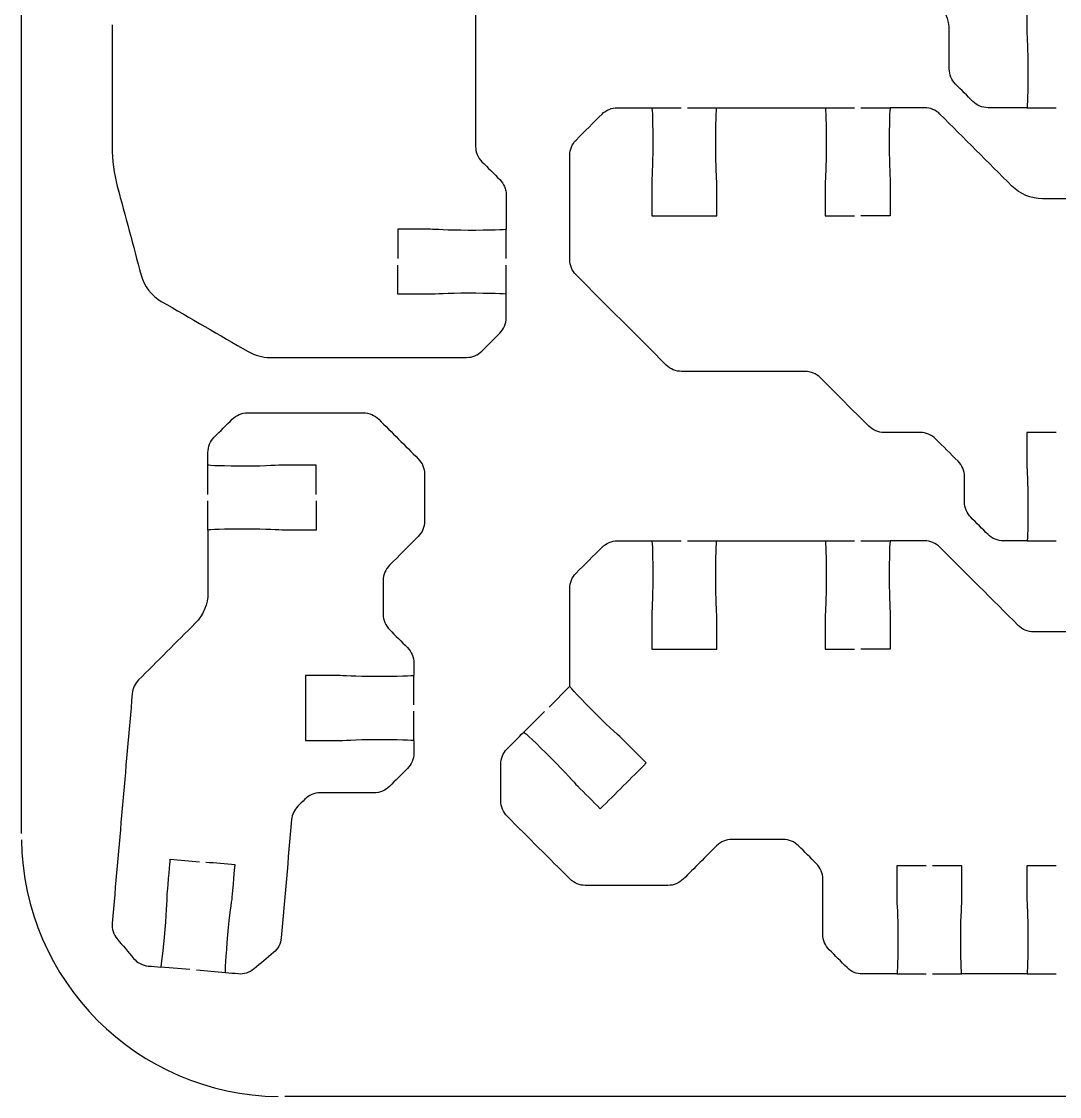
# Model space of a CAD drawing. Extents: x 0 to 400, y 230 to 450.
# Drawn here: x 270 to 317.91, y 230 to 279.63 of the extents above; entities that cross this region are included whole.
import ezdxf

# ---------------------------------------------------------------- set-up
doc = ezdxf.new("R2010")
doc.units = 0
doc.header["$MEASUREMENT"] = 0
doc.layers.add('DEFAULT', color=18, linetype='CONTINUOUS')

msp = doc.modelspace()

# ---------------------------------------------------------------- linework, layer by layer
at = {"layer": 'DEFAULT', "color": 1}
for points in [[(270.002, 242.147), (270.002, 437.847)], [(299.089, 275.648), (300.44, 275.648)], [(300.74, 275.648), (302.091, 275.648)], [(307.093, 275.648), (308.444, 275.648)], [(308.744, 275.648), (310.095, 275.648)], [(316.403, 275.648), (317.754, 275.648)], [(292.372, 268.684), (292.372, 270.032)], [(292.372, 267.033), (292.372, 268.384)], [(278.606, 257.794), (278.606, 259.145)], [(278.606, 256.146), (278.606, 257.494)], [(299.089, 255.649), (300.44, 255.649)], [(300.74, 255.649), (302.091, 255.649)], [(307.093, 255.649), (308.444, 255.649)], [(308.744, 255.649), (310.095, 255.649)], [(316.407, 255.649), (317.758, 255.649)], [(288.107, 248.082), (288.107, 249.433)], [(294.347, 247.979), (295.303, 248.935)], [(288.107, 246.431), (288.107, 247.782)], [(293.18, 246.815), (294.136, 247.768)], [(277.777, 235.854), (276.433, 235.971)], [(279.421, 235.71), (278.077, 235.826)], [(310.399, 235.653), (311.75, 235.653)], [(312.05, 235.653), (313.401, 235.653)], [(316.403, 235.653), (317.754, 235.653)], [(387.851, 229.997), (282.152, 229.997)]]:
    msp.add_lwpolyline(points, dxfattribs=at)
for points, knots in [([(317.754, 280.647), (317.303, 280.647), (316.851, 280.647), (316.4, 280.647), (316.4, 280.147), (316.4, 279.647), (316.4, 279.147), (316.4, 278.936), (316.449, 278.364), (316.449, 277.398), (316.449, 276.431), (316.428, 275.648), (316.4, 275.648), (315.803, 275.648), (315.207, 275.648), (314.611, 275.648), (314.346, 275.648), (314.092, 275.754), (313.905, 275.941), (313.641, 276.205), (313.376, 276.47), (313.112, 276.734), (312.921, 276.921), (312.819, 277.175), (312.819, 277.44), (312.819, 278.024), (312.819, 278.609), (312.819, 279.193), (312.819, 279.722), (312.607, 280.234), (312.233, 280.608), (310.514, 282.328), (308.795, 284.049), (307.076, 285.769), (306.885, 285.956), (306.783, 286.21), (306.783, 286.474), (306.783, 288.753), (306.783, 291.032), (306.783, 293.311), (306.783, 293.579), (306.885, 293.833), (307.076, 294.02), (307.352, 294.297), (307.628, 294.573), (307.905, 294.849), (308.092, 295.036), (308.346, 295.142), (308.61, 295.142), (309.139, 295.142), (309.669, 295.142), (310.198, 295.142), (310.226, 295.142), (310.247, 294.359), (310.247, 293.392), (310.247, 292.426), (310.198, 291.854), (310.198, 291.643), (310.198, 291.143), (310.198, 290.643), (310.198, 290.143), (310.648, 290.143), (311.099, 290.143), (311.549, 290.143)], [0, 0, 0, 0, 3.84, 3.84, 3.84, 8.09, 8.09, 8.09, 9.09, 9.09, 9.09, 10.09, 10.09, 10.09, 15.16, 15.16, 15.16, 16.16, 16.16, 16.16, 19.341981, 19.341981, 19.341981, 20.341981, 20.341981, 20.341981, 25.311981, 25.311981, 25.311981, 26.311981, 26.311981, 26.311981, 46.994855, 46.994855, 46.994855, 47.994855, 47.994855, 47.994855, 67.374855, 67.374855, 67.374855, 68.374855, 68.374855, 68.374855, 71.698257, 71.698257, 71.698257, 72.698257, 72.698257, 72.698257, 77.198257, 77.198257, 77.198257, 78.198257, 78.198257, 78.198257, 79.198257, 79.198257, 79.198257, 83.448257, 83.448257, 83.448257, 87.278257, 87.278257, 87.278257, 87.278257]), ([(287.373, 290.577), (287.373, 290.127), (287.373, 289.677), (287.373, 289.226), (287.873, 289.226), (288.373, 289.226), (288.872, 289.226), (289.084, 289.226), (289.655, 289.276), (290.622, 289.276), (291.589, 289.276), (292.372, 289.254), (292.372, 289.226), (292.372, 288.697), (292.372, 288.168), (292.372, 287.639), (292.372, 287.374), (292.266, 287.12), (292.079, 286.933), (291.803, 286.657), (291.526, 286.38), (291.25, 286.104), (291.063, 285.917), (290.957, 285.663), (290.957, 285.395), (290.957, 281.551), (290.957, 277.707), (290.957, 273.863), (290.957, 273.598), (291.063, 273.344), (291.25, 273.157), (291.526, 272.881), (291.803, 272.604), (292.079, 272.328), (292.266, 272.141), (292.372, 271.887), (292.372, 271.619), (292.372, 271.091), (292.372, 270.563), (292.372, 270.035), (292.372, 270.007), (291.589, 269.986), (290.622, 269.986), (289.655, 269.986), (289.084, 270.035), (288.872, 270.035), (288.373, 270.035), (287.873, 270.035), (287.373, 270.035), (287.373, 269.585), (287.373, 269.134), (287.373, 268.684)], [0, 0, 0, 0, 3.83, 3.83, 3.83, 8.08, 8.08, 8.08, 9.08, 9.08, 9.08, 10.08, 10.08, 10.08, 14.58, 14.58, 14.58, 15.58, 15.58, 15.58, 18.903402, 18.903402, 18.903402, 19.903402, 19.903402, 19.903402, 52.593402, 52.593402, 52.593402, 53.593402, 53.593402, 53.593402, 56.916804, 56.916804, 56.916804, 57.916804, 57.916804, 57.916804, 62.406804, 62.406804, 62.406804, 63.406804, 63.406804, 63.406804, 64.406804, 64.406804, 64.406804, 68.656804, 68.656804, 68.656804, 72.486804, 72.486804, 72.486804, 72.486804]), ([(274.183, 279.479), (274.183, 277.599), (274.183, 275.718), (274.183, 273.838), (274.183, 273.224), (274.264, 272.614), (274.423, 272.021), (274.789, 270.654), (275.156, 269.286), (275.523, 267.918), (275.661, 267.407), (275.996, 266.973), (276.455, 266.708), (277.792, 265.935), (279.129, 265.161), (280.466, 264.387), (280.773, 264.211), (281.118, 264.119), (281.468, 264.119), (284.493, 264.119), (287.519, 264.119), (290.544, 264.119), (290.809, 264.119), (291.063, 264.225), (291.25, 264.412), (291.526, 264.688), (291.803, 264.964), (292.079, 265.241), (292.266, 265.428), (292.372, 265.682), (292.372, 265.946), (292.372, 266.309), (292.372, 266.671), (292.372, 267.033), (292.372, 267.061), (291.589, 267.082), (290.622, 267.082), (289.655, 267.082), (289.084, 267.033), (288.872, 267.033), (288.373, 267.033), (287.873, 267.033), (287.373, 267.033), (287.373, 267.483), (287.373, 267.934), (287.373, 268.384)], [0, 0, 0, 0, 15.99, 15.99, 15.99, 16.99, 16.99, 16.99, 29.031233, 29.031233, 29.031233, 30.031233, 30.031233, 30.031233, 43.167949, 43.167949, 43.167949, 44.167949, 44.167949, 44.167949, 69.897949, 69.897949, 69.897949, 70.897949, 70.897949, 70.897949, 74.221351, 74.221351, 74.221351, 75.221351, 75.221351, 75.221351, 78.301351, 78.301351, 78.301351, 79.301351, 79.301351, 79.301351, 80.301351, 80.301351, 80.301351, 84.551351, 84.551351, 84.551351, 88.381351, 88.381351, 88.381351, 88.381351]), ([(317.758, 260.648), (317.306, 260.648), (316.855, 260.648), (316.403, 260.648), (316.403, 260.148), (316.403, 259.648), (316.403, 259.148), (316.403, 258.937), (316.452, 258.365), (316.452, 257.399), (316.452, 256.432), (316.431, 255.649), (316.403, 255.649), (316.04, 255.649), (315.676, 255.649), (315.313, 255.649), (315.048, 255.649), (314.794, 255.755), (314.607, 255.942), (314.343, 256.207), (314.078, 256.473), (313.814, 256.739), (313.627, 256.926), (313.521, 257.18), (313.521, 257.444), (313.521, 257.835), (313.521, 258.225), (313.521, 258.616), (313.521, 258.884), (313.415, 259.138), (313.228, 259.325), (312.882, 259.669), (312.537, 260.014), (312.191, 260.358), (312.004, 260.545), (311.75, 260.651), (311.485, 260.651), (310.927, 260.651), (310.368, 260.651), (309.81, 260.651), (309.545, 260.651), (309.291, 260.757), (309.104, 260.944), (308.36, 261.69), (307.615, 262.435), (306.871, 263.181), (306.684, 263.368), (306.43, 263.473), (306.162, 263.473), (304.263, 263.473), (302.364, 263.473), (300.465, 263.473), (300.2, 263.473), (299.946, 263.579), (299.759, 263.766), (298.371, 265.154), (296.984, 266.541), (295.596, 267.929), (295.409, 268.116), (295.303, 268.37), (295.303, 268.635), (295.303, 270.238), (295.303, 271.842), (295.303, 273.446), (295.303, 273.715), (295.409, 273.969), (295.596, 274.155), (295.996, 274.555), (296.396, 274.955), (296.796, 275.355), (296.983, 275.542), (297.237, 275.648), (297.501, 275.648), (298.03, 275.648), (298.56, 275.648), (299.089, 275.648), (299.117, 275.648), (299.138, 274.865), (299.138, 273.898), (299.138, 272.931), (299.089, 272.36), (299.089, 272.148), (299.089, 271.648), (299.089, 271.149), (299.089, 270.649), (300.089, 270.649), (301.09, 270.649), (302.091, 270.649), (302.091, 271.149), (302.091, 271.648), (302.091, 272.148), (302.091, 272.36), (302.042, 272.931), (302.042, 273.898), (302.042, 274.865), (302.063, 275.648), (302.091, 275.648), (303.758, 275.648), (305.426, 275.648), (307.093, 275.648), (307.122, 275.648), (307.143, 274.865), (307.143, 273.898), (307.143, 272.931), (307.093, 272.36), (307.093, 272.148), (307.093, 271.648), (307.093, 271.149), (307.093, 270.649), (307.544, 270.649), (307.994, 270.649), (308.444, 270.649)], [0, 0, 0, 0, 3.84, 3.84, 3.84, 8.09, 8.09, 8.09, 9.09, 9.09, 9.09, 10.09, 10.09, 10.09, 13.18, 13.18, 13.18, 14.18, 14.18, 14.18, 17.369059, 17.369059, 17.369059, 18.369059, 18.369059, 18.369059, 21.689059, 21.689059, 21.689059, 22.689059, 22.689059, 22.689059, 26.839782, 26.839782, 26.839782, 27.839782, 27.839782, 27.839782, 32.589782, 32.589782, 32.589782, 33.589782, 33.589782, 33.589782, 42.548828, 42.548828, 42.548828, 43.548828, 43.548828, 43.548828, 59.698828, 59.698828, 59.698828, 60.698828, 60.698828, 60.698828, 77.386548, 77.386548, 77.386548, 78.386548, 78.386548, 78.386548, 92.026548, 92.026548, 92.026548, 93.026548, 93.026548, 93.026548, 97.834874, 97.834874, 97.834874, 98.834874, 98.834874, 98.834874, 103.334874, 103.334874, 103.334874, 104.334874, 104.334874, 104.334874, 105.334874, 105.334874, 105.334874, 109.584874, 109.584874, 109.584874, 118.094874, 118.094874, 118.094874, 122.344874, 122.344874, 122.344874, 123.344874, 123.344874, 123.344874, 124.344874, 124.344874, 124.344874, 138.524874, 138.524874, 138.524874, 139.524874, 139.524874, 139.524874, 140.524874, 140.524874, 140.524874, 144.774874, 144.774874, 144.774874, 148.604874, 148.604874, 148.604874, 148.604874]), ([(361.255, 270.649), (360.806, 270.649), (360.357, 270.649), (359.908, 270.649), (359.908, 271.149), (359.908, 271.648), (359.908, 272.148), (359.908, 272.36), (359.957, 272.931), (359.957, 273.898), (359.957, 274.865), (359.936, 275.648), (359.908, 275.648), (359.378, 275.648), (358.849, 275.648), (358.32, 275.648), (358.056, 275.648), (357.802, 275.542), (357.615, 275.355), (356.507, 274.247), (355.399, 273.139), (354.291, 272.032), (353.917, 271.658), (353.406, 271.446), (352.877, 271.446), (351.675, 271.446), (350.473, 271.446), (349.271, 271.446), (349.007, 271.446), (348.753, 271.34), (348.566, 271.153), (348.289, 270.877), (348.013, 270.601), (347.737, 270.324), (347.55, 270.137), (347.296, 270.032), (347.028, 270.032), (345.638, 270.032), (344.248, 270.032), (342.858, 270.032), (342.593, 270.032), (342.339, 269.926), (342.152, 269.739), (341.876, 269.464), (341.6, 269.188), (341.323, 268.913), (341.136, 268.726), (340.882, 268.62), (340.618, 268.62), (336.874, 268.62), (333.129, 268.62), (329.385, 268.62), (329.121, 268.62), (328.867, 268.726), (328.68, 268.913), (328.403, 269.188), (328.127, 269.464), (327.851, 269.739), (327.664, 269.926), (327.41, 270.032), (327.145, 270.032), (325.805, 270.032), (324.464, 270.032), (323.123, 270.032), (322.859, 270.032), (322.605, 270.137), (322.418, 270.324), (322.142, 270.601), (321.865, 270.877), (321.589, 271.153), (321.402, 271.34), (321.148, 271.446), (320.88, 271.446), (319.629, 271.446), (318.377, 271.446), (317.126, 271.446), (316.594, 271.446), (316.086, 271.658), (315.712, 272.032), (314.604, 273.139), (313.496, 274.247), (312.388, 275.355), (312.201, 275.542), (311.947, 275.648), (311.679, 275.648), (311.151, 275.648), (310.623, 275.648), (310.095, 275.648), (310.067, 275.648), (310.046, 274.865), (310.046, 273.898), (310.046, 272.931), (310.095, 272.36), (310.095, 272.148), (310.095, 271.648), (310.095, 271.149), (310.095, 270.649), (309.645, 270.649), (309.195, 270.649), (308.744, 270.649)], [0, 0, 0, 0, 3.82, 3.82, 3.82, 8.07, 8.07, 8.07, 9.07, 9.07, 9.07, 10.07, 10.07, 10.07, 14.57, 14.57, 14.57, 15.57, 15.57, 15.57, 28.891892, 28.891892, 28.891892, 29.891892, 29.891892, 29.891892, 40.111892, 40.111892, 40.111892, 41.111892, 41.111892, 41.111892, 44.435294, 44.435294, 44.435294, 45.435294, 45.435294, 45.435294, 57.255294, 57.255294, 57.255294, 58.255294, 58.255294, 58.255294, 61.571632, 61.571632, 61.571632, 62.571632, 62.571632, 62.571632, 94.411632, 94.411632, 94.411632, 95.411632, 95.411632, 95.411632, 98.72797, 98.72797, 98.72797, 99.72797, 99.72797, 99.72797, 111.12797, 111.12797, 111.12797, 112.12797, 112.12797, 112.12797, 115.451372, 115.451372, 115.451372, 116.451372, 116.451372, 116.451372, 127.091372, 127.091372, 127.091372, 128.091372, 128.091372, 128.091372, 141.413264, 141.413264, 141.413264, 142.413264, 142.413264, 142.413264, 146.903264, 146.903264, 146.903264, 147.903264, 147.903264, 147.903264, 148.903264, 148.903264, 148.903264, 153.153264, 153.153264, 153.153264, 156.983264, 156.983264, 156.983264, 156.983264]), ([(283.605, 257.794), (283.605, 258.245), (283.605, 258.697), (283.605, 259.148), (283.106, 259.148), (282.606, 259.148), (282.106, 259.148), (281.894, 259.148), (281.323, 259.099), (280.356, 259.099), (279.39, 259.099), (278.606, 259.12), (278.606, 259.148), (278.606, 259.342), (278.606, 259.536), (278.606, 259.73), (278.606, 259.995), (278.712, 260.249), (278.899, 260.439), (279.176, 260.716), (279.452, 260.992), (279.728, 261.269), (279.915, 261.455), (280.169, 261.561), (280.434, 261.561), (282.215, 261.561), (283.997, 261.561), (285.778, 261.561), (286.047, 261.561), (286.301, 261.455), (286.488, 261.265), (287.096, 260.657), (287.703, 260.049), (288.311, 259.441), (288.498, 259.251), (288.604, 258.997), (288.604, 258.732), (288.604, 258.008), (288.604, 257.283), (288.604, 256.559), (288.604, 256.294), (288.498, 256.04), (288.311, 255.853), (287.869, 255.411), (287.427, 254.969), (286.985, 254.527), (286.798, 254.336), (286.692, 254.082), (286.692, 253.818), (286.692, 253.298), (286.692, 252.778), (286.692, 252.259), (286.692, 251.994), (286.798, 251.74), (286.985, 251.553), (287.261, 251.277), (287.538, 251), (287.814, 250.724), (288.001, 250.533), (288.107, 250.279), (288.107, 250.015), (288.107, 249.821), (288.107, 249.627), (288.107, 249.433), (288.107, 249.405), (287.324, 249.383), (286.357, 249.383), (285.39, 249.383), (284.819, 249.433), (284.607, 249.433), (284.107, 249.433), (283.608, 249.433), (283.108, 249.433), (283.108, 248.432), (283.108, 247.431), (283.108, 246.431), (283.608, 246.431), (284.107, 246.431), (284.607, 246.431), (284.819, 246.431), (285.39, 246.48), (286.357, 246.48), (287.324, 246.48), (288.107, 246.459), (288.107, 246.431), (288.107, 246.235), (288.107, 246.04), (288.107, 245.845), (288.107, 245.58), (288.001, 245.326), (287.814, 245.14), (287.538, 244.863), (287.261, 244.587), (286.985, 244.31), (286.798, 244.12), (286.544, 244.018), (286.276, 244.018), (285.446, 244.018), (284.615, 244.018), (283.785, 244.018), (283.517, 244.018), (283.263, 243.912), (283.076, 243.721), (282.968, 243.613), (282.86, 243.505), (282.752, 243.397), (282.589, 243.231), (282.487, 243.012), (282.466, 242.779), (282.306, 240.96), (282.146, 239.141), (281.986, 237.322), (281.965, 237.057), (281.838, 236.81), (281.633, 236.641), (281.333, 236.389), (281.034, 236.138), (280.734, 235.886), (280.529, 235.717), (280.268, 235.632), (280.003, 235.657), (279.809, 235.674), (279.615, 235.692), (279.421, 235.71), (279.393, 235.713), (279.443, 236.493), (279.527, 237.456), (279.608, 238.419), (279.711, 238.984), (279.728, 239.195), (279.802, 240.067), (279.859, 240.691), (279.859, 240.691), (279.411, 240.73), (278.963, 240.769), (278.515, 240.807)], [0, 0, 0, 0, 3.84, 3.84, 3.84, 8.09, 8.09, 8.09, 9.09, 9.09, 9.09, 10.09, 10.09, 10.09, 11.74, 11.74, 11.74, 12.74, 12.74, 12.74, 16.063402, 16.063402, 16.063402, 17.063402, 17.063402, 17.063402, 32.213402, 32.213402, 32.213402, 33.213402, 33.213402, 33.213402, 40.524886, 40.524886, 40.524886, 41.524886, 41.524886, 41.524886, 47.684886, 47.684886, 47.684886, 48.684886, 48.684886, 48.684886, 54.002329, 54.002329, 54.002329, 55.002329, 55.002329, 55.002329, 59.422329, 59.422329, 59.422329, 60.422329, 60.422329, 60.422329, 63.745731, 63.745731, 63.745731, 64.745731, 64.745731, 64.745731, 66.395731, 66.395731, 66.395731, 67.395731, 67.395731, 67.395731, 68.395731, 68.395731, 68.395731, 72.645731, 72.645731, 72.645731, 81.155731, 81.155731, 81.155731, 85.405731, 85.405731, 85.405731, 86.405731, 86.405731, 86.405731, 87.405731, 87.405731, 87.405731, 89.065731, 89.065731, 89.065731, 90.065731, 90.065731, 90.065731, 93.389133, 93.389133, 93.389133, 94.389133, 94.389133, 94.389133, 101.449133, 101.449133, 101.449133, 102.449133, 102.449133, 102.449133, 103.750209, 103.750209, 103.750209, 104.750209, 104.750209, 104.750209, 120.279874, 120.279874, 120.279874, 121.279874, 121.279874, 121.279874, 124.608853, 124.608853, 124.608853, 125.608853, 125.608853, 125.608853, 127.265657, 127.265657, 127.265657, 128.265657, 128.265657, 128.265657, 129.265657, 129.265657, 129.265657, 130.265657, 130.265657, 130.265657, 134.089922, 134.089922, 134.089922, 134.089922]), ([(283.605, 257.494), (283.605, 257.045), (283.605, 256.595), (283.605, 256.146), (283.106, 256.146), (282.606, 256.146), (282.106, 256.146), (281.894, 256.146), (281.323, 256.196), (280.356, 256.196), (279.39, 256.196), (278.606, 256.174), (278.606, 256.146), (278.606, 255.183), (278.606, 254.22), (278.606, 253.257), (278.606, 252.728), (278.395, 252.22), (278.021, 251.846), (277.148, 250.973), (276.276, 250.101), (275.403, 249.228), (275.237, 249.059), (275.135, 248.84), (275.114, 248.607), (274.805, 245.072), (274.495, 241.538), (274.186, 238.003), (274.165, 237.738), (274.246, 237.474), (274.419, 237.273), (274.671, 236.973), (274.922, 236.673), (275.174, 236.373), (275.343, 236.172), (275.587, 236.045), (275.848, 236.02), (276.043, 236.004), (276.238, 235.987), (276.433, 235.971), (276.458, 235.971), (276.55, 236.75), (276.634, 237.71), (276.719, 238.673), (276.719, 239.245), (276.737, 239.456), (276.814, 240.328), (276.867, 240.952), (276.867, 240.952), (277.317, 240.913), (277.766, 240.874), (278.215, 240.836)], [0, 0, 0, 0, 3.82, 3.82, 3.82, 8.07, 8.07, 8.07, 9.07, 9.07, 9.07, 10.07, 10.07, 10.07, 18.26, 18.26, 18.26, 19.26, 19.26, 19.26, 29.753465, 29.753465, 29.753465, 30.753465, 30.753465, 30.753465, 60.928297, 60.928297, 60.928297, 61.928297, 61.928297, 61.928297, 65.257276, 65.257276, 65.257276, 66.257276, 66.257276, 66.257276, 67.923169, 67.923169, 67.923169, 68.923169, 68.923169, 68.923169, 69.923169, 69.923169, 69.923169, 70.923169, 70.923169, 70.923169, 74.757396, 74.757396, 74.757396, 74.757396]), ([(311.75, 240.652), (311.3, 240.652), (310.849, 240.652), (310.399, 240.652), (310.399, 240.152), (310.399, 239.653), (310.399, 239.153), (310.399, 238.941), (310.448, 238.37), (310.448, 237.403), (310.448, 236.436), (310.427, 235.653), (310.399, 235.653), (309.87, 235.653), (309.34, 235.653), (308.811, 235.653), (308.547, 235.653), (308.293, 235.759), (308.106, 235.946), (307.829, 236.222), (307.553, 236.499), (307.277, 236.775), (307.09, 236.962), (306.984, 237.216), (306.984, 237.481), (306.984, 238.332), (306.984, 239.183), (306.984, 240.035), (306.984, 240.303), (306.878, 240.557), (306.691, 240.744), (306.415, 241.02), (306.138, 241.297), (305.862, 241.573), (305.675, 241.76), (305.421, 241.866), (305.153, 241.866), (304.364, 241.866), (303.575, 241.866), (302.786, 241.866), (302.521, 241.866), (302.267, 241.76), (302.08, 241.573), (301.568, 241.06), (301.055, 240.548), (300.542, 240.035), (300.355, 239.848), (300.101, 239.742), (299.833, 239.742), (298.563, 239.742), (297.293, 239.742), (296.023, 239.742), (295.759, 239.742), (295.505, 239.848), (295.318, 240.035), (294.35, 241.001), (293.382, 241.968), (292.414, 242.935), (292.227, 243.122), (292.121, 243.376), (292.121, 243.64), (292.121, 244.206), (292.121, 244.771), (292.121, 245.337), (292.121, 245.602), (292.224, 245.856), (292.411, 246.043), (292.667, 246.3), (292.923, 246.558), (293.18, 246.815), (293.219, 246.815), (293.779, 246.286), (294.453, 245.612), (295.138, 244.928), (295.505, 244.49), (295.656, 244.339), (296.009, 243.986), (296.362, 243.633), (296.715, 243.28), (297.422, 243.986), (298.13, 244.691), (298.838, 245.397), (298.838, 245.397), (298.397, 245.845), (297.776, 246.462), (297.628, 246.611), (297.191, 246.977), (296.506, 247.665), (295.836, 248.336), (295.303, 248.897), (295.303, 248.935), (295.303, 250.439), (295.303, 251.943), (295.303, 253.447), (295.303, 253.716), (295.409, 253.97), (295.596, 254.157), (295.996, 254.556), (296.396, 254.956), (296.796, 255.356), (296.983, 255.543), (297.237, 255.649), (297.501, 255.649), (298.03, 255.649), (298.56, 255.649), (299.089, 255.649), (299.117, 255.649), (299.138, 254.866), (299.138, 253.899), (299.138, 252.932), (299.089, 252.357), (299.089, 252.149), (299.089, 251.649), (299.089, 251.15), (299.089, 250.65), (300.089, 250.65), (301.09, 250.65), (302.091, 250.65), (302.091, 251.15), (302.091, 251.649), (302.091, 252.149), (302.091, 252.357), (302.042, 252.932), (302.042, 253.899), (302.042, 254.866), (302.063, 255.649), (302.091, 255.649), (303.758, 255.649), (305.426, 255.649), (307.093, 255.649), (307.122, 255.649), (307.143, 254.866), (307.143, 253.899), (307.143, 252.932), (307.093, 252.357), (307.093, 252.149), (307.093, 251.649), (307.093, 251.15), (307.093, 250.65), (307.544, 250.65), (307.994, 250.65), (308.444, 250.65)], [0, 0, 0, 0, 3.83, 3.83, 3.83, 8.08, 8.08, 8.08, 9.08, 9.08, 9.08, 10.08, 10.08, 10.08, 14.58, 14.58, 14.58, 15.58, 15.58, 15.58, 18.903402, 18.903402, 18.903402, 19.903402, 19.903402, 19.903402, 27.143402, 27.143402, 27.143402, 28.143402, 28.143402, 28.143402, 31.466804, 31.466804, 31.466804, 32.466804, 32.466804, 32.466804, 39.176804, 39.176804, 39.176804, 40.176804, 40.176804, 40.176804, 46.342775, 46.342775, 46.342775, 47.342775, 47.342775, 47.342775, 58.142775, 58.142775, 58.142775, 59.142775, 59.142775, 59.142775, 70.774684, 70.774684, 70.774684, 71.774684, 71.774684, 71.774684, 76.584684, 76.584684, 76.584684, 77.584684, 77.584684, 77.584684, 80.674748, 80.674748, 80.674748, 81.674748, 81.674748, 81.674748, 82.674748, 82.674748, 82.674748, 86.917389, 86.917389, 86.917389, 95.416824, 95.416824, 95.416824, 96.416824, 96.416824, 96.416824, 97.416824, 97.416824, 97.416824, 98.416824, 98.416824, 98.416824, 111.206824, 111.206824, 111.206824, 112.206824, 112.206824, 112.206824, 117.01515, 117.01515, 117.01515, 118.01515, 118.01515, 118.01515, 122.51515, 122.51515, 122.51515, 123.51515, 123.51515, 123.51515, 124.51515, 124.51515, 124.51515, 128.76515, 128.76515, 128.76515, 137.27515, 137.27515, 137.27515, 141.52515, 141.52515, 141.52515, 142.52515, 142.52515, 142.52515, 143.52515, 143.52515, 143.52515, 157.70515, 157.70515, 157.70515, 158.70515, 158.70515, 158.70515, 159.70515, 159.70515, 159.70515, 163.95515, 163.95515, 163.95515, 167.78515, 167.78515, 167.78515, 167.78515]), ([(361.255, 250.65), (360.806, 250.65), (360.357, 250.65), (359.908, 250.65), (359.908, 251.15), (359.908, 251.649), (359.908, 252.149), (359.908, 252.357), (359.957, 252.932), (359.957, 253.899), (359.957, 254.866), (359.936, 255.649), (359.908, 255.649), (359.378, 255.649), (358.849, 255.649), (358.32, 255.649), (358.056, 255.649), (357.802, 255.543), (357.615, 255.356), (356.409, 254.151), (355.204, 252.945), (353.999, 251.74), (353.812, 251.553), (353.558, 251.447), (353.29, 251.447), (351.95, 251.447), (350.611, 251.447), (349.271, 251.447), (349.007, 251.447), (348.753, 251.341), (348.566, 251.154), (348.289, 250.878), (348.013, 250.602), (347.737, 250.325), (347.55, 250.138), (347.296, 250.033), (347.028, 250.033), (345.638, 250.033), (344.248, 250.033), (342.858, 250.033), (342.593, 250.033), (342.339, 249.927), (342.152, 249.74), (341.876, 249.465), (341.6, 249.189), (341.323, 248.914), (341.136, 248.727), (340.882, 248.621), (340.618, 248.621), (336.874, 248.621), (333.129, 248.621), (329.385, 248.621), (329.121, 248.621), (328.867, 248.727), (328.68, 248.914), (328.403, 249.189), (328.127, 249.465), (327.851, 249.74), (327.664, 249.927), (327.41, 250.033), (327.145, 250.033), (325.805, 250.033), (324.464, 250.033), (323.123, 250.033), (322.859, 250.033), (322.605, 250.138), (322.418, 250.325), (322.142, 250.602), (321.865, 250.878), (321.589, 251.154), (321.402, 251.341), (321.148, 251.447), (320.88, 251.447), (319.49, 251.447), (318.1, 251.447), (316.71, 251.447), (316.445, 251.447), (316.191, 251.553), (316.004, 251.74), (314.799, 252.945), (313.594, 254.151), (312.388, 255.356), (312.201, 255.543), (311.947, 255.649), (311.679, 255.649), (311.151, 255.649), (310.623, 255.649), (310.095, 255.649), (310.067, 255.649), (310.046, 254.866), (310.046, 253.899), (310.046, 252.932), (310.095, 252.357), (310.095, 252.149), (310.095, 251.649), (310.095, 251.15), (310.095, 250.65), (309.645, 250.65), (309.195, 250.65), (308.744, 250.65)], [0, 0, 0, 0, 3.82, 3.82, 3.82, 8.07, 8.07, 8.07, 9.07, 9.07, 9.07, 10.07, 10.07, 10.07, 14.57, 14.57, 14.57, 15.57, 15.57, 15.57, 30.065689, 30.065689, 30.065689, 31.065689, 31.065689, 31.065689, 42.455689, 42.455689, 42.455689, 43.455689, 43.455689, 43.455689, 46.779091, 46.779091, 46.779091, 47.779091, 47.779091, 47.779091, 59.599091, 59.599091, 59.599091, 60.599091, 60.599091, 60.599091, 63.915429, 63.915429, 63.915429, 64.915429, 64.915429, 64.915429, 96.755429, 96.755429, 96.755429, 97.755429, 97.755429, 97.755429, 101.071768, 101.071768, 101.071768, 102.071768, 102.071768, 102.071768, 113.471768, 113.471768, 113.471768, 114.471768, 114.471768, 114.471768, 117.795169, 117.795169, 117.795169, 118.795169, 118.795169, 118.795169, 130.615169, 130.615169, 130.615169, 131.615169, 131.615169, 131.615169, 146.110858, 146.110858, 146.110858, 147.110858, 147.110858, 147.110858, 151.600858, 151.600858, 151.600858, 152.600858, 152.600858, 152.600858, 153.600858, 153.600858, 153.600858, 157.850858, 157.850858, 157.850858, 161.680858, 161.680858, 161.680858, 161.680858]), ([(317.754, 240.652), (317.303, 240.652), (316.851, 240.652), (316.4, 240.652), (316.4, 240.152), (316.4, 239.653), (316.4, 239.153), (316.4, 238.941), (316.449, 238.37), (316.449, 237.403), (316.449, 236.436), (316.428, 235.653), (316.4, 235.653), (315.4, 235.653), (314.401, 235.653), (313.401, 235.653), (313.373, 235.653), (313.352, 236.436), (313.352, 237.403), (313.352, 238.37), (313.401, 238.941), (313.401, 239.153), (313.401, 239.653), (313.401, 240.152), (313.401, 240.652), (312.951, 240.652), (312.5, 240.652), (312.05, 240.652)], [0, 0, 0, 0, 3.84, 3.84, 3.84, 8.09, 8.09, 8.09, 9.09, 9.09, 9.09, 10.09, 10.09, 10.09, 18.59, 18.59, 18.59, 19.59, 19.59, 19.59, 20.59, 20.59, 20.59, 24.84, 24.84, 24.84, 28.67, 28.67, 28.67, 28.67])]:
    msp.add_open_spline(points, degree=3, knots=knots, dxfattribs=at)
msp.add_open_spline([(270.002, 241.847), (270.083, 235.338), (275.343, 230.078), (281.852, 229.997)], degree=3, dxfattribs=at)

doc.saveas('drawing.dxf')
